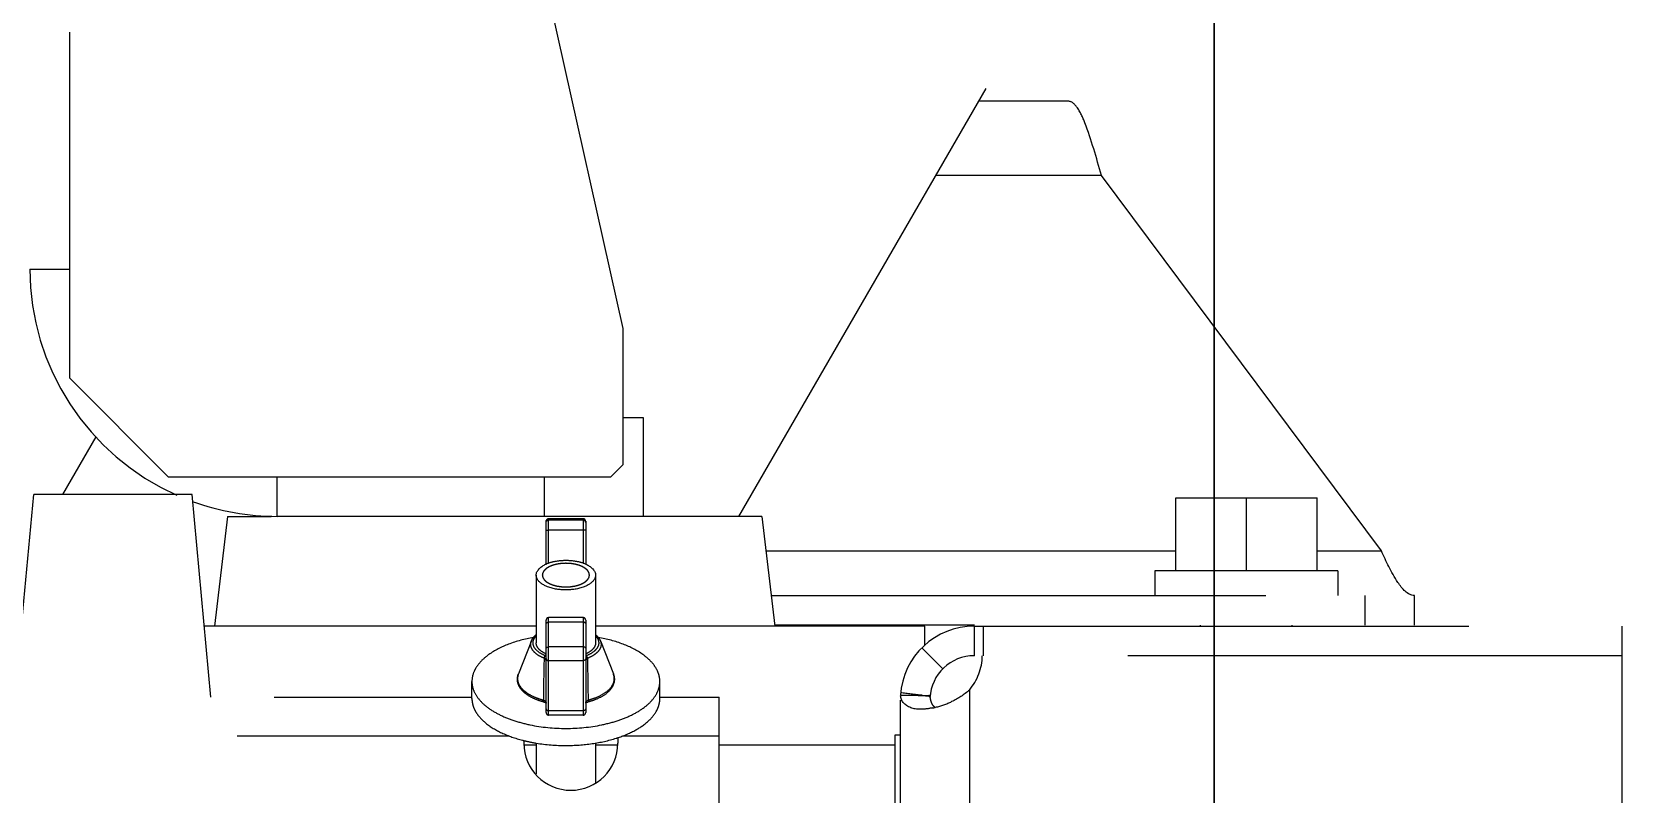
# Model space of a CAD drawing. Header units: millimetres. Extents: x 17886 to 18265, y -8727 to -7321.
# Drawn here: x 17949.371 to 17950.979, y -8148.914 to -8148.142 of the extents above; entities that cross this region are included whole.
import ezdxf

# ---------------------------------------------------------------- set-up
doc = ezdxf.new("R2010")
doc.units = ezdxf.units.MM
doc.linetypes.add('EPL_DASH', pattern=[1, 0.5, -0.5])
for name, color, linetype in [('1429459_RE01_DXF_HIDDEN_LINE', 7, 'Continuous'), ('1429459_RE01DXF_CONTINUOUS_LINE', 7, 'Continuous'), ('1430851_DXF_CONTINUOUS_LINE', 7, 'Continuous'), ('2630764_DKREDXF_CONTINUOUS_LINE', 7, 'Continuous'), ('2654754_DXF_CONTINUOUS_LINE', 7, 'Continuous'), ('3543613_DKREDXF_CONTINUOUS_LINE', 7, 'Continuous'), ('3570559_DXF_CONTINUOUS_LINE', 7, 'Continuous'), ('3570569_DXF_CONTINUOUS_LINE', 7, 'Continuous'), ('3650520_DXF_CONTINUOUS_LINE', 7, 'Continuous'), ('3884027_DKREDXF_CONTINUOUS_LINE', 7, 'Continuous'), ('4L6454_DXF_CONTINUOUS_LINE', 7, 'Continuous'), ('5P4115_DXF_CONTINUOUS_LINE', 7, 'Continuous'), ('8T2910_DK_DXF_CONTINUOUS_LINE', 7, 'Continuous'), ('8T4896_DXF_CONTINUOUS_LINE', 7, 'Continuous')]:
    doc.layers.add(name, color=color, linetype=linetype)
doc.layers.add('CRTANJE', color=4, linetype='Continuous', lineweight=30)

msp = doc.modelspace()

# ---------------------------------------------------------------- linework, layer by layer
at = {"layer": '1429459_RE01_DXF_HIDDEN_LINE', "color": 8, "linetype": 'EPL_DASH'}
for points in [[(17949.91096, -8148.67994), (17949.91058, -8148.67996), (17949.9098, -8148.67999), (17949.90884, -8148.68004), (17949.90807, -8148.68008), (17949.90749, -8148.68011), (17949.90701, -8148.68013), (17949.90667, -8148.68015), (17949.90648, -8148.68016), (17949.90633, -8148.68016), (17949.90619, -8148.68019), (17949.90601, -8148.68021), (17949.90568, -8148.68026), (17949.90522, -8148.68033), (17949.90466, -8148.68042), (17949.9041, -8148.6805), (17949.90355, -8148.68058), (17949.90299, -8148.68067), (17949.90252, -8148.68074), (17949.9022, -8148.68079), (17949.90201, -8148.68082), (17949.90187, -8148.68083), (17949.90175, -8148.68087), (17949.90157, -8148.68092), (17949.90128, -8148.681), (17949.90085, -8148.68111), (17949.90033, -8148.68125), (17949.89982, -8148.68138), (17949.89931, -8148.68152), (17949.89879, -8148.68166), (17949.89836, -8148.68177), (17949.89806, -8148.68185), (17949.89789, -8148.6819), (17949.89776, -8148.68193), (17949.89765, -8148.68198), (17949.8975, -8148.68204), (17949.89723, -8148.68215), (17949.89685, -8148.6823), (17949.89639, -8148.68249), (17949.89593, -8148.68268), (17949.89547, -8148.68287), (17949.89509, -8148.68302), (17949.89479, -8148.68315), (17949.89456, -8148.68324), (17949.89437, -8148.68332), (17949.89423, -8148.68337), (17949.89416, -8148.68341), (17949.8941, -8148.68343), (17949.89405, -8148.68346), (17949.89399, -8148.68349), (17949.89388, -8148.68356), (17949.89373, -8148.68365), (17949.89354, -8148.68377), (17949.8933, -8148.68392), (17949.89299, -8148.6841), (17949.89262, -8148.68433), (17949.89225, -8148.68455), (17949.89194, -8148.68474), (17949.8917, -8148.68489), (17949.89151, -8148.685), (17949.89136, -8148.6851), (17949.89125, -8148.68516), (17949.89119, -8148.6852), (17949.89114, -8148.68523), (17949.89111, -8148.68526), (17949.89106, -8148.6853), (17949.89098, -8148.68538), (17949.89087, -8148.68548), (17949.89073, -8148.68561), (17949.89055, -8148.68578), (17949.89032, -8148.686), (17949.89004, -8148.68625), (17949.88977, -8148.68651), (17949.88954, -8148.68672), (17949.88936, -8148.68689), (17949.88922, -8148.68702), (17949.8891, -8148.68713), (17949.88902, -8148.6872), (17949.88898, -8148.68725), (17949.88894, -8148.68728), (17949.88892, -8148.68731), (17949.88889, -8148.68736), (17949.88885, -8148.68744), (17949.88877, -8148.68756), (17949.88869, -8148.6877), (17949.88858, -8148.68788), (17949.88843, -8148.68811), (17949.88826, -8148.68839), (17949.88809, -8148.68867), (17949.88795, -8148.6889), (17949.88784, -8148.68909), (17949.88775, -8148.68923), (17949.88768, -8148.68934), (17949.88763, -8148.68942), (17949.88761, -8148.68947), (17949.88758, -8148.6895), (17949.88758, -8148.68954), (17949.88757, -8148.68959), (17949.88755, -8148.68968), (17949.88752, -8148.6898), (17949.8875, -8148.68995), (17949.88746, -8148.69014), (17949.88741, -8148.69039), (17949.88735, -8148.69068), (17949.88729, -8148.69098), (17949.88724, -8148.69122), (17949.8872, -8148.69142), (17949.88717, -8148.69157), (17949.88715, -8148.69169), (17949.88713, -8148.69178), (17949.88712, -8148.69182), (17949.88711, -8148.69186), (17949.88712, -8148.6919), (17949.88713, -8148.69195), (17949.88715, -8148.69203), (17949.88717, -8148.69215), (17949.8872, -8148.6923), (17949.88724, -8148.69249), (17949.88728, -8148.69273), (17949.88734, -8148.69302), (17949.8874, -8148.69331), (17949.88744, -8148.69355), (17949.88748, -8148.69374), (17949.88751, -8148.69389), (17949.88753, -8148.69401), (17949.88755, -8148.69409), (17949.88756, -8148.69414), (17949.88756, -8148.69418), (17949.88759, -8148.69421), (17949.88762, -8148.69426), (17949.88767, -8148.69434), (17949.88773, -8148.69446), (17949.88782, -8148.6946), (17949.88793, -8148.69478), (17949.88807, -8148.69501), (17949.88824, -8148.69529), (17949.88841, -8148.69557), (17949.88855, -8148.6958), (17949.88866, -8148.69599), (17949.88874, -8148.69613), (17949.88881, -8148.69624), (17949.88886, -8148.69632), (17949.88889, -8148.69637), (17949.88891, -8148.69641), (17949.88895, -8148.69644), (17949.88899, -8148.69648), (17949.88907, -8148.69656), (17949.88919, -8148.69666), (17949.88932, -8148.69679), (17949.8895, -8148.69696), (17949.88973, -8148.69718), (17949.89, -8148.69743), (17949.89028, -8148.69769), (17949.89051, -8148.6979), (17949.89069, -8148.69808), (17949.89082, -8148.6982), (17949.89094, -8148.69831), (17949.89102, -8148.69839), (17949.89106, -8148.69843), (17949.89109, -8148.69846), (17949.89115, -8148.69849), (17949.89121, -8148.69853), (17949.89132, -8148.69859), (17949.89147, -8148.69869), (17949.89166, -8148.6988), (17949.89191, -8148.69896), (17949.89222, -8148.69915), (17949.8926, -8148.69938), (17949.89297, -8148.69961), (17949.89329, -8148.6998), (17949.89354, -8148.69995), (17949.89372, -8148.70006), (17949.89388, -8148.70016), (17949.89399, -8148.70023), (17949.89405, -8148.70026), (17949.8941, -8148.7003), (17949.89416, -8148.70032), (17949.89423, -8148.70035), (17949.89436, -8148.7004), (17949.89455, -8148.70048), (17949.89477, -8148.70057), (17949.89507, -8148.70069), (17949.89545, -8148.70085), (17949.8959, -8148.70103), (17949.89635, -8148.70122), (17949.8968, -8148.7014), (17949.89717, -8148.70156), (17949.89743, -8148.70166), (17949.89758, -8148.70172), (17949.89769, -8148.70177), (17949.89782, -8148.7018), (17949.89799, -8148.70185), (17949.89829, -8148.70193), (17949.89872, -8148.70205), (17949.89923, -8148.70218), (17949.89975, -8148.70232), (17949.90026, -8148.70246), (17949.90077, -8148.7026), (17949.9012, -8148.70271), (17949.9015, -8148.70279), (17949.90167, -8148.70284), (17949.90179, -8148.70287), (17949.90194, -8148.70289), (17949.90212, -8148.70292), (17949.90245, -8148.70297), (17949.90291, -8148.70304), (17949.90347, -8148.70313), (17949.90402, -8148.70321), (17949.90458, -8148.7033), (17949.90514, -8148.70338), (17949.9056, -8148.70345), (17949.90592, -8148.7035), (17949.90611, -8148.70353), (17949.90625, -8148.70356), (17949.9064, -8148.70356), (17949.90659, -8148.70357), (17949.90694, -8148.70359), (17949.90743, -8148.70361), (17949.90802, -8148.70364), (17949.9088, -8148.70368), (17949.90978, -8148.70373), (17949.91057, -8148.70377), (17949.91096, -8148.70379)], [(17949.91096, -8148.70379), (17949.91135, -8148.70377), (17949.91212, -8148.70373), (17949.91309, -8148.70368), (17949.91386, -8148.70364), (17949.91444, -8148.70362), (17949.91492, -8148.70359), (17949.91526, -8148.70358), (17949.91545, -8148.70357), (17949.9156, -8148.70356), (17949.91573, -8148.70354), (17949.91592, -8148.70351), (17949.91624, -8148.70346), (17949.91671, -8148.70339), (17949.91727, -8148.70331), (17949.91782, -8148.70322), (17949.91838, -8148.70314), (17949.91894, -8148.70305), (17949.9194, -8148.70298), (17949.91973, -8148.70294), (17949.91991, -8148.70291), (17949.92005, -8148.70289), (17949.92018, -8148.70285), (17949.92035, -8148.70281), (17949.92065, -8148.70273), (17949.92108, -8148.70261), (17949.92159, -8148.70248), (17949.92211, -8148.70234), (17949.92262, -8148.7022), (17949.92313, -8148.70207), (17949.92356, -8148.70195), (17949.92386, -8148.70187), (17949.92403, -8148.70183), (17949.92417, -8148.7018), (17949.92427, -8148.70175), (17949.92443, -8148.70169), (17949.9247, -8148.70157), (17949.92508, -8148.70142), (17949.92554, -8148.70123), (17949.92599, -8148.70104), (17949.92645, -8148.70086), (17949.92683, -8148.7007), (17949.92714, -8148.70058), (17949.92737, -8148.70048), (17949.92756, -8148.7004), (17949.92769, -8148.70035), (17949.92777, -8148.70032), (17949.92783, -8148.7003), (17949.92787, -8148.70027), (17949.92794, -8148.70023), (17949.92804, -8148.70016), (17949.9282, -8148.70007), (17949.92838, -8148.69996), (17949.92863, -8148.69981), (17949.92894, -8148.69962), (17949.9293, -8148.69939), (17949.92967, -8148.69917), (17949.92998, -8148.69898), (17949.93023, -8148.69883), (17949.93041, -8148.69872), (17949.93057, -8148.69863), (17949.93067, -8148.69856), (17949.93073, -8148.69852), (17949.93079, -8148.6985), (17949.93082, -8148.69846), (17949.93086, -8148.69842), (17949.93094, -8148.69835), (17949.93106, -8148.69824), (17949.93119, -8148.69811), (17949.93138, -8148.69794), (17949.93161, -8148.69773), (17949.93188, -8148.69747), (17949.93216, -8148.69721), (17949.93239, -8148.697), (17949.93257, -8148.69683), (17949.93271, -8148.6967), (17949.93282, -8148.69659), (17949.9329, -8148.69652), (17949.93295, -8148.69648), (17949.93299, -8148.69644), (17949.933, -8148.69641), (17949.93303, -8148.69636), (17949.93308, -8148.69628), (17949.93315, -8148.69617), (17949.93324, -8148.69603), (17949.93335, -8148.69584), (17949.93349, -8148.69561), (17949.93366, -8148.69533), (17949.93383, -8148.69505), (17949.93397, -8148.69482), (17949.93409, -8148.69464), (17949.93417, -8148.6945), (17949.93424, -8148.69438), (17949.93429, -8148.6943), (17949.93432, -8148.69425), (17949.93435, -8148.69422), (17949.93435, -8148.69418), (17949.93436, -8148.69413), (17949.93438, -8148.69405), (17949.9344, -8148.69392), (17949.93443, -8148.69378), (17949.93447, -8148.69358), (17949.93452, -8148.69333), (17949.93458, -8148.69304), (17949.93464, -8148.69275), (17949.93469, -8148.6925), (17949.93472, -8148.6923), (17949.93475, -8148.69216), (17949.93478, -8148.69203), (17949.9348, -8148.69195), (17949.9348, -8148.6919), (17949.93482, -8148.69186), (17949.9348, -8148.69183), (17949.9348, -8148.69178), (17949.93478, -8148.69169), (17949.93476, -8148.69157), (17949.93473, -8148.69143), (17949.93469, -8148.69123), (17949.93464, -8148.69099), (17949.93459, -8148.6907), (17949.93453, -8148.69041), (17949.93448, -8148.69017), (17949.93444, -8148.68998), (17949.93442, -8148.68983), (17949.93439, -8148.68971), (17949.93438, -8148.68963), (17949.93436, -8148.68958), (17949.93436, -8148.68954), (17949.93434, -8148.68951), (17949.93431, -8148.68946), (17949.93426, -8148.68938), (17949.93419, -8148.68927), (17949.93411, -8148.68913), (17949.93399, -8148.68894), (17949.93385, -8148.68871), (17949.93369, -8148.68843), (17949.93352, -8148.68815), (17949.93338, -8148.68792), (17949.93327, -8148.68773), (17949.93318, -8148.6876), (17949.93311, -8148.68748), (17949.93306, -8148.6874), (17949.93303, -8148.68735), (17949.93302, -8148.68732), (17949.93298, -8148.68729), (17949.93293, -8148.68724), (17949.93285, -8148.68717), (17949.93274, -8148.68706), (17949.9326, -8148.68693), (17949.93242, -8148.68676), (17949.93219, -8148.68655), (17949.93192, -8148.68629), (17949.93165, -8148.68603), (17949.93142, -8148.68582), (17949.93124, -8148.68565), (17949.9311, -8148.68552), (17949.93099, -8148.68541), (17949.93091, -8148.68534), (17949.93086, -8148.68529), (17949.93083, -8148.68526), (17949.93078, -8148.68523), (17949.93072, -8148.6852), (17949.93061, -8148.68513), (17949.93045, -8148.68503), (17949.93027, -8148.68492), (17949.93002, -8148.68477), (17949.9297, -8148.68457), (17949.92933, -8148.68435), (17949.92895, -8148.68412), (17949.92864, -8148.68393), (17949.92839, -8148.68377), (17949.9282, -8148.68366), (17949.92805, -8148.68356), (17949.92794, -8148.6835), (17949.92787, -8148.68346), (17949.92783, -8148.68343), (17949.92777, -8148.68341), (17949.9277, -8148.68338), (17949.92756, -8148.68332), (17949.92738, -8148.68324), (17949.92715, -8148.68315), (17949.92685, -8148.68303), (17949.92648, -8148.68288), (17949.92603, -8148.68269), (17949.92558, -8148.68251), (17949.92513, -8148.68232), (17949.92475, -8148.68217), (17949.92449, -8148.68206), (17949.92434, -8148.682), (17949.92423, -8148.68195), (17949.9241, -8148.68192), (17949.92393, -8148.68187), (17949.92363, -8148.68179), (17949.9232, -8148.68168), (17949.92269, -8148.68154), (17949.92218, -8148.6814), (17949.92167, -8148.68126), (17949.92115, -8148.68113), (17949.92073, -8148.68101), (17949.92043, -8148.68093), (17949.92026, -8148.68089), (17949.92013, -8148.68085), (17949.91999, -8148.68083), (17949.9198, -8148.6808), (17949.91948, -8148.68075), (17949.91902, -8148.68068), (17949.91846, -8148.6806), (17949.9179, -8148.68051), (17949.91735, -8148.68043), (17949.91679, -8148.68034), (17949.91633, -8148.68027), (17949.916, -8148.68022), (17949.91582, -8148.68019), (17949.91568, -8148.68017), (17949.91553, -8148.68017), (17949.91533, -8148.68015), (17949.91499, -8148.68014), (17949.9145, -8148.68011), (17949.91391, -8148.68008), (17949.91312, -8148.68004), (17949.91214, -8148.68), (17949.91136, -8148.67996), (17949.91096, -8148.67994)]]:
    msp.add_open_spline(points, degree=3, knots=[0, 0, 0, 0, 0.015625, 0.03125, 0.0390625, 0.046875, 0.0546875, 0.0585938, 0.0605469, 0.0625, 0.0644531, 0.0664062, 0.0703125, 0.078125, 0.0859375, 0.09375, 0.1015625, 0.109375, 0.1171875, 0.1210938, 0.1230469, 0.125, 0.1269531, 0.1289062, 0.1328125, 0.140625, 0.1484375, 0.15625, 0.1640625, 0.171875, 0.1796875, 0.1835938, 0.1855469, 0.1875, 0.1894531, 0.1914062, 0.1953125, 0.203125, 0.2109375, 0.21875, 0.2265625, 0.234375, 0.2382812, 0.2421875, 0.2460938, 0.2480469, 0.2490234, 0.25, 0.2509766, 0.2519531, 0.2539062, 0.2578125, 0.2617188, 0.265625, 0.2734375, 0.28125, 0.2890625, 0.296875, 0.3007812, 0.3046875, 0.3085938, 0.3105469, 0.3115234, 0.3125, 0.3134766, 0.3144531, 0.3164062, 0.3203125, 0.3242188, 0.328125, 0.3359375, 0.34375, 0.3515625, 0.359375, 0.3632812, 0.3671875, 0.3710938, 0.3730469, 0.3740234, 0.375, 0.3759766, 0.3769531, 0.3789062, 0.3828125, 0.3867188, 0.390625, 0.3984375, 0.40625, 0.4140625, 0.421875, 0.4257812, 0.4296875, 0.4335938, 0.4355469, 0.4365234, 0.4375, 0.4384766, 0.4394531, 0.4414062, 0.4453125, 0.4492188, 0.453125, 0.4609375, 0.46875, 0.4765625, 0.484375, 0.4882812, 0.4921875, 0.4960938, 0.4980469, 0.4990234, 0.5, 0.5009766, 0.5019531, 0.5039062, 0.5078125, 0.5117188, 0.515625, 0.5234375, 0.53125, 0.5390625, 0.546875, 0.5507812, 0.5546875, 0.5585938, 0.5605469, 0.5615234, 0.5625, 0.5634766, 0.5644531, 0.5664062, 0.5703125, 0.5742188, 0.578125, 0.5859375, 0.59375, 0.6015625, 0.609375, 0.6132812, 0.6171875, 0.6210938, 0.6230469, 0.6240234, 0.625, 0.6259766, 0.6269531, 0.6289062, 0.6328125, 0.6367188, 0.640625, 0.6484375, 0.65625, 0.6640625, 0.671875, 0.6757812, 0.6796875, 0.6835938, 0.6855469, 0.6865234, 0.6875, 0.6884766, 0.6894531, 0.6914062, 0.6953125, 0.6992188, 0.703125, 0.7109375, 0.71875, 0.7265625, 0.734375, 0.7382812, 0.7421875, 0.7460938, 0.7480469, 0.7490234, 0.75, 0.7509766, 0.7519531, 0.7539062, 0.7578125, 0.7617188, 0.765625, 0.7734375, 0.78125, 0.7890625, 0.796875, 0.8046875, 0.8085938, 0.8105469, 0.8125, 0.8144531, 0.8164062, 0.8203125, 0.828125, 0.8359375, 0.84375, 0.8515625, 0.859375, 0.8671875, 0.8710938, 0.8730469, 0.875, 0.8769531, 0.8789062, 0.8828125, 0.890625, 0.8984375, 0.90625, 0.9140625, 0.921875, 0.9296875, 0.9335938, 0.9355469, 0.9375, 0.9394531, 0.9414062, 0.9453125, 0.953125, 0.9609375, 0.96875, 0.984375, 1, 1, 1, 1], dxfattribs=at)
at = {"layer": '1429459_RE01DXF_CONTINUOUS_LINE', "color": 7, "linetype": 'EPL_DASH'}
for p, q in [((17949.88096, -8148.69186), (17949.88096, -8148.76048)), ((17949.94096, -8148.69186), (17949.94096, -8148.76048)), ((17949.88096, -8148.86174), (17949.88096, -8148.89339)), ((17949.94096, -8148.86174), (17949.94096, -8148.90196))]:
    msp.add_line(p, q, dxfattribs=at)
for points, knots in [([(17949.88096, -8148.69186), (17949.88096, -8148.68727), (17949.88872, -8148.68076), (17949.89974, -8148.67764), (17949.90712, -8148.67686), (17949.91096, -8148.67686)], [0, 0, 0, 0, 0.3872048, 0.6756233, 1, 1, 1, 1]), ([(17949.91096, -8148.67686), (17949.91481, -8148.67686), (17949.92219, -8148.67764), (17949.93321, -8148.68076), (17949.94096, -8148.68727), (17949.94096, -8148.69186)], [0, 0, 0, 0, 0.3243767, 0.6127952, 1, 1, 1, 1]), ([(17949.91096, -8148.70686), (17949.90472, -8148.70686), (17949.89415, -8148.70547), (17949.88387, -8148.69951), (17949.88186, -8148.69551)], [0, 0, 0, 0, 0.5824673, 1, 1, 1, 1]), ([(17949.94006, -8148.69551), (17949.93805, -8148.69951), (17949.92777, -8148.70547), (17949.9172, -8148.70686), (17949.91096, -8148.70686)], [0, 0, 0, 0, 0.4175327, 1, 1, 1, 1])]:
    msp.add_open_spline(points, degree=3, knots=knots, dxfattribs=at)
for points in [[(17949.88186, -8148.69551), (17949.8813, -8148.69439), (17949.88096, -8148.69311), (17949.88096, -8148.69186)], [(17949.94096, -8148.69186), (17949.94096, -8148.69311), (17949.94062, -8148.69439), (17949.94006, -8148.69551)]]:
    msp.add_open_spline(points, degree=3, dxfattribs=at)
at = {"layer": '1430851_DXF_CONTINUOUS_LINE', "color": 7, "linetype": 'EPL_DASH'}
for p, q in [((17950.08585, -8148.63243), (17950.76156, -8147.46206)), ((17949.40227, -8148.61043), (17949.43611, -8148.55181))]:
    msp.add_line(p, q, dxfattribs=at)
at = {"layer": '2630764_DKREDXF_CONTINUOUS_LINE', "color": 7, "linetype": 'EPL_DASH'}
for p, q in [((17949.56896, -8148.63243), (17949.55564, -8148.74343)), ((17949.56897, -8148.63243), (17949.61293, -8148.63243)), ((17950.10896, -8148.63243), (17949.98896, -8148.63243)), ((17950.10896, -8148.63243), (17950.12228, -8148.74343))]:
    msp.add_line(p, q, dxfattribs=at)
at = {"layer": '2654754_DXF_CONTINUOUS_LINE', "color": 3, "linetype": 'EPL_DASH'}
for p, q in [((17946.61596, -8148.81543), (17949.81596, -8148.81543)), ((17950.00596, -8148.81543), (17950.06596, -8148.81543)), ((17950.06596, -8149.06543), (17950.06596, -8148.81543)), ((17946.57848, -8148.85443), (17949.85346, -8148.85443)), ((17949.86846, -8148.85915), (17949.86846, -8148.86205)), ((17949.96346, -8148.8563), (17949.96346, -8148.86205)), ((17949.96846, -8148.85443), (17950.06596, -8148.85443))]:
    msp.add_line(p, q, dxfattribs=at)
msp.add_arc((17949.91596, -8148.86205), 0.0475, 180, 0, dxfattribs=at)
at = {"layer": '3543613_DKREDXF_CONTINUOUS_LINE', "color": 7, "linetype": 'EPL_DASH'}
for p, q in [((17949.35389, -8148.81543), (17949.37296, -8148.61043)), ((17949.53296, -8148.61043), (17949.37296, -8148.61043)), ((17949.55203, -8148.81543), (17949.53296, -8148.61043))]:
    msp.add_line(p, q, dxfattribs=at)
at = {"layer": '3570559_DXF_CONTINUOUS_LINE', "color": 7, "linetype": 'EPL_DASH'}
for p, q in [((17949.88096, -8148.74343), (17949.54533, -8148.74343)), ((17950.27396, -8148.74343), (17949.94096, -8148.74343)), ((17950.27396, -8148.76314), (17950.27396, -8148.74343)), ((17950.24396, -8148.85343), (17950.24896, -8148.85343)), ((17950.24396, -8148.94343), (17950.24396, -8148.85343)), ((17949.86846, -8148.86343), (17949.88096, -8148.86343)), ((17949.94096, -8148.86343), (17949.96346, -8148.86343)), ((17950.06596, -8148.86343), (17950.24396, -8148.86343))]:
    msp.add_line(p, q, dxfattribs=at)
at = {"layer": '3570569_DXF_CONTINUOUS_LINE', "color": 7, "linetype": 'EPL_DASH'}
for p, q in [((17950.32396, -8148.74343), (17950.97896, -8148.74343)), ((17950.32396, -8148.77343), (17950.32396, -8148.74343)), ((17950.33306, -8148.77343), (17950.33306, -8148.74343)), ((17950.97896, -8150.17343), (17950.97896, -8148.74343)), ((17950.29214, -8148.78661), (17950.27093, -8148.7654)), ((17950.97896, -8148.77343), (17950.33202, -8148.77343)), ((17950.31896, -8148.80815), (17950.31896, -8151.17872)), ((17950.24896, -8148.81843), (17950.24896, -8151.16843))]:
    msp.add_line(p, q, dxfattribs=at)
for centre, radius, start, end in [((17950.32396, -8148.81843), 0.075, 90, 176.13157), ((17950.27702, -8148.77256), 0.055, 319.68912, 359.09625), ((17950.25473, -8153.61702), 4.80319, 89.82391, 90.06392), ((17950.3352, -8148.23279), 0.58423, 263.70071, 264.07314), ((17950.33046, -8148.27848), 0.53829, 264.07244, 264.53041), ((17950.2659, -8148.74754), 0.08027, 281.3523, 283.60923), ((17950.2646, -8148.74232), 0.08565, 283.63516, 295.14707)]:
    msp.add_arc(centre, radius, start, end, dxfattribs=at)
at = {"layer": '3570569_DXF_CONTINUOUS_LINE', "color": 3, "linetype": 'EPL_DASH'}
msp.add_arc((17950.32396, -8148.81843), 0.045, 90, 177.0788, dxfattribs=at)
at = {"layer": '3570569_DXF_CONTINUOUS_LINE', "color": 7, "linetype": 'EPL_DASH'}
for points in [[(17950.27109, -8148.81349), (17950.26384, -8148.81269), (17950.2566, -8148.81167), (17950.24934, -8148.81094)], [(17950.31896, -8148.80815), (17950.31365, -8148.81292), (17950.30747, -8148.81682), (17950.30099, -8148.81985)], [(17950.2653, -8148.82736), (17950.25946, -8148.82677), (17950.25255, -8148.82342), (17950.25042, -8148.81795)], [(17950.2792, -8148.81383), (17950.27596, -8148.81387), (17950.27273, -8148.81387), (17950.2695, -8148.81385)], [(17950.2817, -8148.82624), (17950.27769, -8148.82704), (17950.27359, -8148.82755), (17950.2695, -8148.82756)]]:
    msp.add_open_spline(points, degree=3, dxfattribs=at)
for points, knots in [([(17950.25042, -8148.81795), (17950.25017, -8148.81732), (17950.24975, -8148.816), (17950.24947, -8148.81464), (17950.24936, -8148.81393)], [0, 0, 0, 0, 0.4849027, 1, 1, 1, 1]), ([(17950.2695, -8148.82756), (17950.26878, -8148.82756), (17950.26738, -8148.82753), (17950.26598, -8148.82743), (17950.2653, -8148.82736)], [0, 0, 0, 0, 0.5118834, 1, 1, 1, 1])]:
    msp.add_open_spline(points, degree=3, knots=knots, dxfattribs=at)
at = {"layer": '3570569_DXF_CONTINUOUS_LINE', "color": 3, "linetype": 'EPL_DASH'}
for points, knots in [([(17950.27994, -8148.8185), (17950.27975, -8148.81775), (17950.27946, -8148.81619), (17950.27927, -8148.81461), (17950.2792, -8148.8138)], [0, 0, 0, 0, 0.4855204, 1, 1, 1, 1]), ([(17950.28172, -8148.82297), (17950.28131, -8148.82231), (17950.2806, -8148.82085), (17950.28013, -8148.81931), (17950.27994, -8148.8185)], [0, 0, 0, 0, 0.4819899, 1, 1, 1, 1]), ([(17950.2844, -8148.82581), (17950.28387, -8148.82544), (17950.28287, -8148.82458), (17950.28207, -8148.82353), (17950.28172, -8148.82297)], [0, 0, 0, 0, 0.4954724, 1, 1, 1, 1])]:
    msp.add_open_spline(points, degree=3, knots=knots, dxfattribs=at)
at = {"layer": '3650520_DXF_CONTINUOUS_LINE', "color": 7, "linetype": 'EPL_DASH'}
for p, q in [((17950.41896, -8148.21243), (17950.32833, -8148.21243)), ((17950.45247, -8148.28743), (17950.28503, -8148.28743)), ((17950.73545, -8148.66743), (17950.45247, -8148.28743)), ((17950.11316, -8148.66743), (17950.52751, -8148.66743)), ((17950.67041, -8148.66743), (17950.73545, -8148.66743)), ((17950.11856, -8148.71243), (17950.76896, -8148.71243)), ((17950.71896, -8148.74243), (17950.71896, -8148.71243)), ((17950.76896, -8148.74243), (17950.76896, -8148.71243))]:
    msp.add_line(p, q, dxfattribs=at)
at = {"layer": '3650520_DXF_CONTINUOUS_LINE', "color": 3, "linetype": 'EPL_DASH'}
msp.add_line((17950.32396, -8148.74243), (17950.12216, -8148.74243), dxfattribs=at)
at = {"layer": '3650520_DXF_CONTINUOUS_LINE', "color": 7, "linetype": 'EPL_DASH'}
for points, knots in [([(17950.45247, -8148.28743), (17950.4474, -8148.2696), (17950.44043, -8148.2454), (17950.43011, -8148.22033), (17950.42234, -8148.21243), (17950.41896, -8148.21243)], [0, 0, 0, 0, 0.661744, 0.8793669, 1, 1, 1, 1]), ([(17950.76896, -8148.71243), (17950.76186, -8148.71243), (17950.74751, -8148.69435), (17950.74059, -8148.67826), (17950.73545, -8148.66743)], [0, 0, 0, 0, 0.3721846, 1, 1, 1, 1])]:
    msp.add_open_spline(points, degree=3, knots=knots, dxfattribs=at)
at = {"layer": '3884027_DKREDXF_CONTINUOUS_LINE', "color": 6, "linetype": 'EPL_DASH'}
for p, q in [((17949.96896, -8148.44243), (17949.89628, -8148.118)), ((17949.40896, -8148.14243), (17949.40896, -8148.49243)), ((17949.36896, -8148.38243), (17949.40896, -8148.38243)), ((17949.96896, -8148.57994), (17949.96896, -8148.44243)), ((17949.40896, -8148.49243), (17949.50896, -8148.59243)), ((17949.96896, -8148.53243), (17949.98896, -8148.53243)), ((17949.98896, -8148.53243), (17949.98896, -8148.63243)), ((17949.95647, -8148.59243), (17949.96896, -8148.57994)), ((17949.61896, -8148.63243), (17949.61896, -8148.59243)), ((17949.88896, -8148.59243), (17949.88896, -8148.63243)), ((17949.98896, -8148.63243), (17949.61896, -8148.63243))]:
    msp.add_line(p, q, dxfattribs=at)
at = {"layer": '3884027_DKREDXF_CONTINUOUS_LINE', "color": 7, "linetype": 'EPL_DASH'}
msp.add_line((17949.50896, -8148.59243), (17949.95647, -8148.59243), dxfattribs=at)
at = {"layer": '3884027_DKREDXF_CONTINUOUS_LINE', "color": 6, "linetype": 'EPL_DASH'}
for start, end in [(180, 246.0598), (249.94845, 270)]:
    msp.add_arc((17949.61896, -8148.38243), 0.25, start, end, dxfattribs=at)
at = {"layer": '4L6454_DXF_CONTINUOUS_LINE', "color": 7, "linetype": 'EPL_DASH'}
for p, q in [((17950.52751, -8148.61373), (17950.67041, -8148.61373)), ((17950.52751, -8148.68743), (17950.52751, -8148.61373)), ((17950.59896, -8148.68743), (17950.59896, -8148.61373)), ((17950.67041, -8148.68743), (17950.67041, -8148.61373)), ((17950.55269, -8148.74343), (17950.55269, -8148.74243)), ((17950.64523, -8148.74343), (17950.64523, -8148.74243))]:
    msp.add_line(p, q, dxfattribs=at)
at = {"layer": '5P4115_DXF_CONTINUOUS_LINE', "color": 7, "linetype": 'EPL_DASH'}
for p, q in [((17949.81596, -8148.81677), (17949.81596, -8148.79945)), ((17950.00596, -8148.81677), (17950.00596, -8148.79945))]:
    msp.add_line(p, q, dxfattribs=at)
for centre, radius, start, end in [((17949.90428, -8148.71604), 0.14762, 255.43714, 255.92511), ((17949.90471, -8148.71432), 0.1494, 255.92472, 256.22204), ((17949.90535, -8148.71171), 0.15208, 256.22383, 257.13969), ((17949.92219, -8148.73184), 0.13118, 287.68605, 287.81383), ((17949.92266, -8148.7333), 0.12964, 287.81301, 288.36601), ((17949.92326, -8148.73511), 0.12774, 288.36662, 288.66806)]:
    msp.add_arc(centre, radius, start, end, dxfattribs=at)
for points, knots in [([(17949.8781, -8148.75488), (17949.86952, -8148.75646), (17949.85379, -8148.76064), (17949.8362, -8148.76936), (17949.82573, -8148.77805), (17949.8202, -8148.7848), (17949.81676, -8148.79198), (17949.81596, -8148.79702), (17949.81596, -8148.79945)], [0, 0, 0, 0, 0.3195533, 0.5937202, 0.711257, 0.8161919, 0.910984, 1, 1, 1, 1]), ([(17950.00596, -8148.79945), (17950.00596, -8148.79702), (17950.00517, -8148.79198), (17950.00172, -8148.7848), (17949.99619, -8148.77805), (17949.98572, -8148.76936), (17949.96813, -8148.76064), (17949.9524, -8148.75646), (17949.94383, -8148.75488)], [0, 0, 0, 0, 0.089016, 0.1838081, 0.2887429, 0.4062798, 0.6804467, 1, 1, 1, 1]), ([(17949.81596, -8148.79945), (17949.81596, -8148.8026), (17949.81735, -8148.80927), (17949.82316, -8148.81837), (17949.83221, -8148.82655), (17949.84414, -8148.83363), (17949.85854, -8148.83942), (17949.88085, -8148.84528), (17949.89878, -8148.84695), (17949.91096, -8148.84695)], [0, 0, 0, 0, 0.0822591, 0.1730313, 0.2777282, 0.3982183, 0.5337433, 0.6818094, 1, 1, 1, 1]), ([(17949.91096, -8148.84695), (17949.92314, -8148.84695), (17949.94107, -8148.84528), (17949.96339, -8148.83942), (17949.97779, -8148.83363), (17949.98972, -8148.82655), (17949.99877, -8148.81837), (17950.00457, -8148.80927), (17950.00596, -8148.8026), (17950.00596, -8148.79945)], [0, 0, 0, 0, 0.3181906, 0.4662567, 0.6017817, 0.7222718, 0.8269687, 0.9177409, 1, 1, 1, 1]), ([(17949.81596, -8148.81677), (17949.81596, -8148.81894), (17949.81659, -8148.82343), (17949.81935, -8148.82989), (17949.8238, -8148.83604), (17949.83228, -8148.84408), (17949.84678, -8148.85256), (17949.85994, -8148.85704), (17949.86716, -8148.85892)], [0, 0, 0, 0, 0.0922828, 0.1894421, 0.2953627, 0.4125043, 0.6832915, 1, 1, 1, 1]), ([(17949.96415, -8148.85613), (17949.97016, -8148.8541), (17949.98108, -8148.84949), (17949.99466, -8148.84023), (17950.00243, -8148.83071), (17950.00547, -8148.82269), (17950.00596, -8148.81871), (17950.00596, -8148.81677)], [0, 0, 0, 0, 0.3127752, 0.5806637, 0.8043759, 0.904235, 1, 1, 1, 1]), ([(17949.8715, -8148.85998), (17949.87463, -8148.86069), (17949.88764, -8148.86324), (17949.90093, -8148.86427), (17949.91096, -8148.86427)], [0, 0, 0, 0, 0.2426772, 1, 1, 1, 1]), ([(17949.91096, -8148.86427), (17949.91985, -8148.86427), (17949.93713, -8148.86307), (17949.95407, -8148.85936), (17949.96204, -8148.85682)], [0, 0, 0, 0, 0.515219, 1, 1, 1, 1])]:
    msp.add_open_spline(points, degree=3, knots=knots, dxfattribs=at)
at = {"layer": '8T2910_DK_DXF_CONTINUOUS_LINE', "color": 7, "linetype": 'EPL_DASH'}
for p, q in [((17949.92846, -8148.63492), (17949.89346, -8148.63492)), ((17949.89346, -8148.67986), (17949.89346, -8148.63492)), ((17949.92846, -8148.63493), (17949.89346, -8148.63493)), ((17949.92846, -8148.63615), (17949.89346, -8148.63615)), ((17949.92846, -8148.63492), (17949.92846, -8148.67986)), ((17949.89096, -8148.6808), (17949.89096, -8148.63742)), ((17949.92846, -8148.64633), (17949.89346, -8148.64633)), ((17949.93096, -8148.63742), (17949.93096, -8148.6808)), ((17949.89096, -8148.83097), (17949.89096, -8148.73741)), ((17949.92846, -8148.73491), (17949.89346, -8148.73491)), ((17949.89346, -8148.83347), (17949.89346, -8148.73491)), ((17949.92846, -8148.73956), (17949.89346, -8148.73956)), ((17949.92846, -8148.73491), (17949.92846, -8148.83347)), ((17949.93096, -8148.73741), (17949.93096, -8148.83097)), ((17949.87606, -8148.75853), (17949.86297, -8148.79189)), ((17949.92846, -8148.76457), (17949.89346, -8148.76457)), ((17949.94587, -8148.75853), (17949.95895, -8148.79189)), ((17949.92846, -8148.77849), (17949.89346, -8148.77849)), ((17949.92846, -8148.82916), (17949.89346, -8148.82916)), ((17949.92846, -8148.83347), (17949.89346, -8148.83347))]:
    msp.add_line(p, q, dxfattribs=at)
for points in [[(17949.88864, -8148.82029), (17949.88924, -8148.82047), (17949.89009, -8148.82083), (17949.89066, -8148.8212)], [(17949.89066, -8148.8212), (17949.89093, -8148.82148), (17949.89096, -8148.82152)], [(17949.93096, -8148.82153), (17949.93099, -8148.82149), (17949.93126, -8148.82122)], [(17949.93126, -8148.82122), (17949.93182, -8148.82085), (17949.93266, -8148.82048), (17949.93328, -8148.82029)]]:
    msp.add_lwpolyline(points, dxfattribs=at)
for centre, radius, start, end in [((17949.89346, -8148.63742), 0.0025, 90, 180.00001), ((17949.89344, -8148.63742), 0.00247, 153.64227, 159.18435), ((17949.89346, -8148.63865), 0.0025, 89.99342, 157.46179), ((17949.89347, -8148.63744), 0.00251, 137.9646, 153.60071), ((17949.89345, -8148.63742), 0.00249, 132.03274, 137.93193), ((17949.89347, -8148.63744), 0.00252, 115.57532, 131.99562), ((17949.89345, -8148.6374), 0.00247, 111.13471, 115.52644), ((17949.92846, -8148.63742), 0.0025, 359.99999, 90), ((17949.92846, -8148.63865), 0.0025, 22.5378, 90.00658), ((17949.92848, -8148.6374), 0.00247, 64.47371, 68.86537), ((17949.92845, -8148.63744), 0.00252, 48.00453, 64.42482), ((17949.92847, -8148.63742), 0.00249, 42.06822, 47.96742), ((17949.92845, -8148.63744), 0.00251, 26.39946, 42.03555), ((17949.92849, -8148.63742), 0.00247, 20.81576, 26.3579), ((17949.89346, -8148.73741), 0.0025, 90, 180.00043), ((17949.92846, -8148.73741), 0.0025, 359.99957, 90), ((17954.03965, -8148.86878), 4.15178, 178.71826, 179.30243), ((17949.88727, -8148.78137), 0.00846, 64.11024, 68.48521), ((17949.93465, -8148.78137), 0.00846, 111.51475, 115.88973), ((17945.78219, -8148.86878), 4.15187, 0.69758, 1.28173), ((17949.89346, -8148.83097), 0.0025, 179.99999, 270), ((17949.92846, -8148.83097), 0.0025, 270, 0.00001)]:
    msp.add_arc(centre, radius, start, end, dxfattribs=at)
for points in [[(17949.89256, -8148.6351), (17949.89284, -8148.63499), (17949.89316, -8148.63493), (17949.89346, -8148.63493)], [(17949.92937, -8148.6351), (17949.92908, -8148.63499), (17949.92877, -8148.63493), (17949.92846, -8148.63493)], [(17949.89096, -8148.63743), (17949.89096, -8148.63713), (17949.89102, -8148.63682), (17949.89113, -8148.63654)], [(17949.89096, -8148.63864), (17949.89096, -8148.63832), (17949.89103, -8148.63799), (17949.89115, -8148.63769)], [(17949.93096, -8148.63864), (17949.93096, -8148.63832), (17949.9309, -8148.63799), (17949.93077, -8148.63769)], [(17949.93096, -8148.63743), (17949.93096, -8148.63713), (17949.93091, -8148.63682), (17949.9308, -8148.63654)]]:
    msp.add_open_spline(points, degree=3, dxfattribs=at)
for points, knots in [([(17949.89096, -8148.64628), (17949.89096, -8148.64629), (17949.89106, -8148.64628), (17949.89117, -8148.64631), (17949.89142, -8148.6463), (17949.89186, -8148.64632), (17949.89256, -8148.64632), (17949.89314, -8148.64633), (17949.89346, -8148.64633)], [0, 0, 0, 0, 0.0196024, 0.076527, 0.1690221, 0.2932657, 0.6175307, 1, 1, 1, 1]), ([(17949.93096, -8148.64628), (17949.93096, -8148.64629), (17949.93086, -8148.64628), (17949.93076, -8148.64631), (17949.93051, -8148.6463), (17949.93007, -8148.64632), (17949.92937, -8148.64632), (17949.92878, -8148.64633), (17949.92846, -8148.64633)], [0, 0, 0, 0, 0.0196024, 0.076527, 0.1690221, 0.2932658, 0.6175307, 1, 1, 1, 1]), ([(17949.89096, -8148.7409), (17949.89096, -8148.74072), (17949.8912, -8148.74017), (17949.89216, -8148.73968), (17949.89299, -8148.73956), (17949.89346, -8148.73956)], [0, 0, 0, 0, 0.1789431, 0.5389839, 1, 1, 1, 1]), ([(17949.93096, -8148.7409), (17949.93096, -8148.74072), (17949.93072, -8148.74017), (17949.92976, -8148.73968), (17949.92893, -8148.73956), (17949.92846, -8148.73956)], [0, 0, 0, 0, 0.1789431, 0.5389839, 1, 1, 1, 1]), ([(17949.88094, -8148.77149), (17949.87981, -8148.77061), (17949.87785, -8148.76875), (17949.87585, -8148.76543), (17949.87516, -8148.76189), (17949.87564, -8148.7596), (17949.87606, -8148.75853)], [0, 0, 0, 0, 0.2884753, 0.5401585, 0.7698419, 1, 1, 1, 1]), ([(17949.87606, -8148.75853), (17949.87629, -8148.75794), (17949.87748, -8148.7555), (17949.87936, -8148.75345), (17949.88095, -8148.75214)], [0, 0, 0, 0, 0.2376666, 1, 1, 1, 1]), ([(17949.88091, -8148.76753), (17949.87996, -8148.76652), (17949.87839, -8148.76435), (17949.87747, -8148.76048), (17949.87839, -8148.75661), (17949.87996, -8148.75444), (17949.88091, -8148.75342)], [0, 0, 0, 0, 0.2647916, 0.4999941, 0.7352001, 1, 1, 1, 1]), ([(17949.89095, -8148.77165), (17949.88948, -8148.77099), (17949.88683, -8148.76957), (17949.88358, -8148.76687), (17949.88147, -8148.76382), (17949.88096, -8148.76154), (17949.88096, -8148.76048)], [0, 0, 0, 0, 0.3060578, 0.5704876, 0.7970861, 1, 1, 1, 1]), ([(17949.89096, -8148.76591), (17949.89096, -8148.76572), (17949.8912, -8148.76518), (17949.89216, -8148.76469), (17949.89299, -8148.76457), (17949.89346, -8148.76457)], [0, 0, 0, 0, 0.1789431, 0.5389839, 1, 1, 1, 1]), ([(17949.93096, -8148.76591), (17949.93096, -8148.76572), (17949.93072, -8148.76518), (17949.92976, -8148.76469), (17949.92893, -8148.76457), (17949.92846, -8148.76457)], [0, 0, 0, 0, 0.1789431, 0.5389839, 1, 1, 1, 1]), ([(17949.94096, -8148.76048), (17949.94096, -8148.76154), (17949.94045, -8148.76382), (17949.93835, -8148.76687), (17949.9351, -8148.76957), (17949.93245, -8148.77099), (17949.93098, -8148.77165)], [0, 0, 0, 0, 0.2029139, 0.4295124, 0.6939422, 1, 1, 1, 1]), ([(17949.94098, -8148.75214), (17949.94153, -8148.7526), (17949.94353, -8148.75441), (17949.94514, -8148.75669), (17949.94587, -8148.75853)], [0, 0, 0, 0, 0.2664456, 1, 1, 1, 1]), ([(17949.94587, -8148.75853), (17949.94628, -8148.7596), (17949.94676, -8148.76189), (17949.94608, -8148.76543), (17949.94407, -8148.76875), (17949.94211, -8148.77061), (17949.94099, -8148.77149)], [0, 0, 0, 0, 0.2301559, 0.4598379, 0.7115218, 1, 1, 1, 1]), ([(17949.94102, -8148.75343), (17949.94197, -8148.75444), (17949.94354, -8148.75661), (17949.94445, -8148.76048), (17949.94354, -8148.76435), (17949.94197, -8148.76652), (17949.94102, -8148.76753)], [0, 0, 0, 0, 0.2647916, 0.4999941, 0.7352001, 1, 1, 1, 1]), ([(17949.89038, -8148.7735), (17949.8894, -8148.77311), (17949.88598, -8148.7716), (17949.88276, -8148.7695), (17949.88091, -8148.76753)], [0, 0, 0, 0, 0.2795357, 1, 1, 1, 1]), ([(17949.8889, -8148.77591), (17949.88814, -8148.77561), (17949.88535, -8148.77441), (17949.88268, -8148.77287), (17949.88094, -8148.77149)], [0, 0, 0, 0, 0.2699871, 1, 1, 1, 1]), ([(17949.8889, -8148.77591), (17949.88896, -8148.77566), (17949.88923, -8148.77475), (17949.88979, -8148.77387), (17949.89038, -8148.7735)], [0, 0, 0, 0, 0.2696544, 1, 1, 1, 1]), ([(17949.89096, -8148.77896), (17949.89096, -8148.77837), (17949.89053, -8148.77709), (17949.88951, -8148.77624), (17949.8889, -8148.77591)], [0, 0, 0, 0, 0.4570602, 1, 1, 1, 1]), ([(17949.89096, -8148.77634), (17949.89096, -8148.77691), (17949.89159, -8148.77811), (17949.89284, -8148.77849), (17949.89346, -8148.77849)], [0, 0, 0, 0, 0.4727572, 1, 1, 1, 1]), ([(17949.93096, -8148.77634), (17949.93096, -8148.77691), (17949.93033, -8148.77811), (17949.92909, -8148.77849), (17949.92846, -8148.77849)], [0, 0, 0, 0, 0.4727573, 1, 1, 1, 1]), ([(17949.93302, -8148.77591), (17949.93242, -8148.77624), (17949.93139, -8148.77709), (17949.93096, -8148.77837), (17949.93096, -8148.77896)], [0, 0, 0, 0, 0.5429397, 1, 1, 1, 1]), ([(17949.94102, -8148.76753), (17949.94045, -8148.76814), (17949.93767, -8148.77067), (17949.93426, -8148.77243), (17949.93155, -8148.7735)], [0, 0, 0, 0, 0.2215272, 1, 1, 1, 1]), ([(17949.93302, -8148.77591), (17949.93297, -8148.77566), (17949.93269, -8148.77475), (17949.93214, -8148.77387), (17949.93155, -8148.7735)], [0, 0, 0, 0, 0.2696544, 1, 1, 1, 1]), ([(17949.94099, -8148.77149), (17949.94044, -8148.77193), (17949.93796, -8148.7737), (17949.9352, -8148.77505), (17949.93302, -8148.77591)], [0, 0, 0, 0, 0.2301869, 1, 1, 1, 1]), ([(17949.8706, -8148.81208), (17949.86889, -8148.81078), (17949.86585, -8148.80799), (17949.86269, -8148.80288), (17949.86156, -8148.79727), (17949.86231, -8148.79359), (17949.86297, -8148.79189)], [0, 0, 0, 0, 0.2773509, 0.5278749, 0.7639499, 1, 1, 1, 1]), ([(17949.86297, -8148.79189), (17949.86236, -8148.79346), (17949.86169, -8148.7969), (17949.86298, -8148.80217), (17949.86634, -8148.80701), (17949.86951, -8148.80967), (17949.87133, -8148.81092)], [0, 0, 0, 0, 0.2254252, 0.4523504, 0.7056181, 1, 1, 1, 1]), ([(17949.94098, -8148.8159), (17949.94426, -8148.81463), (17949.95007, -8148.81177), (17949.95686, -8148.80594), (17949.96036, -8148.7989), (17949.95977, -8148.79399), (17949.95895, -8148.79189)], [0, 0, 0, 0, 0.3174816, 0.5799231, 0.79649, 1, 1, 1, 1]), ([(17949.95895, -8148.79189), (17949.95987, -8148.79425), (17949.96055, -8148.79965), (17949.95698, -8148.80732), (17949.95009, -8148.81349), (17949.94426, -8148.81645), (17949.94101, -8148.81775)], [0, 0, 0, 0, 0.2173508, 0.4423485, 0.6991973, 1, 1, 1, 1]), ([(17949.88091, -8148.81775), (17949.87994, -8148.81736), (17949.87634, -8148.8158), (17949.87289, -8148.81382), (17949.8706, -8148.81208)], [0, 0, 0, 0, 0.266189, 1, 1, 1, 1]), ([(17949.87133, -8148.81092), (17949.87202, -8148.8114), (17949.87507, -8148.81335), (17949.87836, -8148.8149), (17949.88094, -8148.8159)], [0, 0, 0, 0, 0.2337614, 1, 1, 1, 1]), ([(17949.88864, -8148.82029), (17949.88797, -8148.82011), (17949.88536, -8148.81938), (17949.88278, -8148.8185), (17949.88091, -8148.81775)], [0, 0, 0, 0, 0.2570016, 1, 1, 1, 1]), ([(17949.88094, -8148.8159), (17949.88152, -8148.81612), (17949.88389, -8148.81701), (17949.88632, -8148.81774), (17949.88817, -8148.81823)], [0, 0, 0, 0, 0.242683, 1, 1, 1, 1]), ([(17949.88817, -8148.81823), (17949.8881, -8148.81869), (17949.88802, -8148.81939), (17949.88838, -8148.82022), (17949.88864, -8148.82029)], [0, 0, 0, 0, 0.6331945, 1, 1, 1, 1]), ([(17949.88817, -8148.81823), (17949.88896, -8148.81851), (17949.89032, -8148.8193), (17949.89096, -8148.8208), (17949.89096, -8148.82146)], [0, 0, 0, 0, 0.5571003, 1, 1, 1, 1]), ([(17949.89096, -8148.82702), (17949.89096, -8148.82758), (17949.89159, -8148.82879), (17949.89284, -8148.82916), (17949.89346, -8148.82916)], [0, 0, 0, 0, 0.4727573, 1, 1, 1, 1]), ([(17949.93096, -8148.82702), (17949.93096, -8148.82758), (17949.93033, -8148.82879), (17949.92909, -8148.82916), (17949.92846, -8148.82916)], [0, 0, 0, 0, 0.4727572, 1, 1, 1, 1]), ([(17949.93096, -8148.82146), (17949.93096, -8148.8208), (17949.93161, -8148.8193), (17949.93297, -8148.81851), (17949.93375, -8148.81823)], [0, 0, 0, 0, 0.4428997, 1, 1, 1, 1]), ([(17949.94101, -8148.81775), (17949.9404, -8148.818), (17949.93787, -8148.81896), (17949.93527, -8148.81976), (17949.93328, -8148.82029)], [0, 0, 0, 0, 0.2427073, 1, 1, 1, 1]), ([(17949.93375, -8148.81823), (17949.93382, -8148.81869), (17949.9339, -8148.81939), (17949.93354, -8148.82022), (17949.93328, -8148.82029)], [0, 0, 0, 0, 0.6331942, 1, 1, 1, 1]), ([(17949.93375, -8148.81823), (17949.93438, -8148.81807), (17949.93682, -8148.81739), (17949.93923, -8148.81658), (17949.94098, -8148.8159)], [0, 0, 0, 0, 0.2571265, 1, 1, 1, 1])]:
    msp.add_open_spline(points, degree=3, knots=knots, dxfattribs=at)
at = {"layer": '8T4896_DXF_CONTINUOUS_LINE', "color": 7, "linetype": 'EPL_DASH'}
for p, q in [((17950.69146, -8148.68743), (17950.50646, -8148.68743)), ((17950.50646, -8148.68743), (17950.50646, -8148.71243)), ((17950.69146, -8148.68743), (17950.69146, -8148.71243))]:
    msp.add_line(p, q, dxfattribs=at)
at = {"layer": 'CRTANJE', "lineweight": 30}
msp.add_lwpolyline([(17950.56646, -8151.99343), (17950.56646, -8127.30343), (17948.46646, -8127.30343), (17948.46646, -8151.99343)], close=True, dxfattribs=at)

doc.saveas('drawing.dxf')
